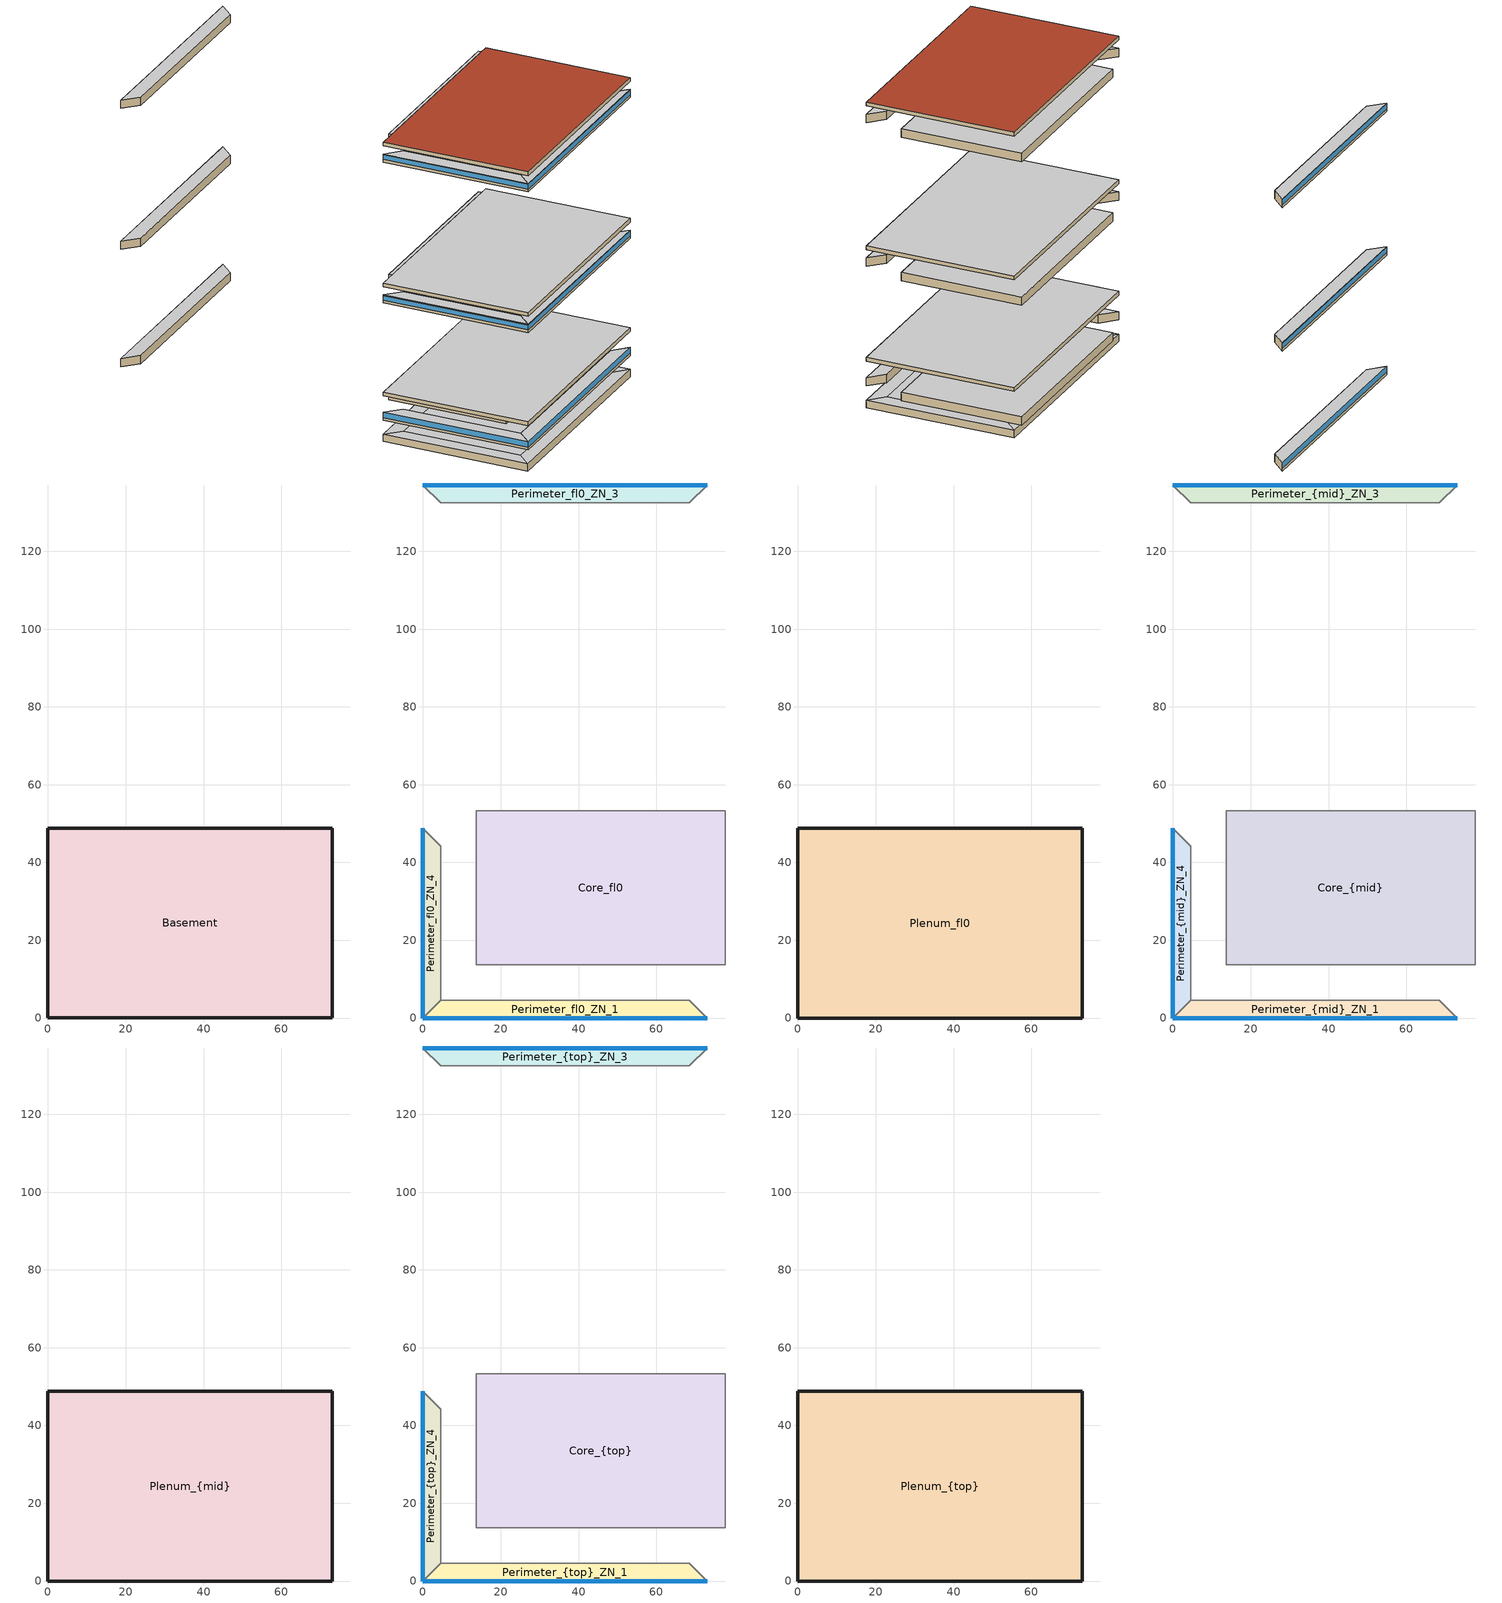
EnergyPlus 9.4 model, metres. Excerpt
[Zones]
Basement
 floor ground (ext-slab): 73.11,48.78 73.11,0.04 0,0.04 0,48.78 z-7.12
 wall ground (Underground Wall Non-res): 73.11,0.04 73.11,48.78 0,48.78 0,0.04 73.11,0.04 z-7.12:-4.68
 ceiling to Perimeter_fl0_ZN_2 (INT-FLOOR-UNDERSIDE): 68.53,4.61 73.11,0.04 73.11,48.78 68.53,44.2 z-4.68
Core_fl0
 floor to Basement (INT-FLOOR-TOPSIDE): 77.68,53.31 77.68,13.72 13.72,13.72 13.72,53.31 z0
 wall to Perimeter_fl0_ZN_2 (int-walls): 77.68,13.72 77.68,53.31 z0:2.74
 wall to Perimeter_fl0_ZN_3 (int-walls): 77.68,53.31 13.72,53.31 z0:2.74
 wall to Perimeter_fl0_ZN_1 (int-walls): 13.72,13.72 77.68,13.72 z0:2.74
 wall to Perimeter_fl0_ZN_4 (int-walls): 13.72,53.31 13.72,13.72 z0:2.74
Perimeter_fl0_ZN_1
 floor to Basement (INT-FLOOR-TOPSIDE): 68.53,4.57 73.11,0 0,0 4.57,4.57 z0
 wall outside (Mass Non-res Ext Wall): 0,0 73.11,0 z0:2.74
 wall to Perimeter_fl0_ZN_2 (int-walls): 73.11,0 68.53,4.57 z0:2.74
 wall to Perimeter_fl0_ZN_4 (int-walls): 4.57,4.57 0,0 z0:2.74
 window (Window Non-res Fixed): 0,0 73.11,0 z0.91:2.74
Perimeter_fl0_ZN_3
 floor to Basement (INT-FLOOR-TOPSIDE): 4.57,132.49 0,137.06 73.11,137.06 68.53,132.49 z0
 wall outside (Mass Non-res Ext Wall): 73.11,137.06 0,137.06 z0:2.74
 wall to Perimeter_fl0_ZN_2 (int-walls): 68.53,132.49 73.11,137.06 z0:2.74
 wall to Perimeter_fl0_ZN_4 (int-walls): 0,137.06 4.57,132.49 z0:2.74
 window (Window Non-res Fixed): 73.11,137.06 0,137.06 z0.91:2.74
Perimeter_fl0_ZN_4
 floor to Basement (INT-FLOOR-TOPSIDE): 4.57,4.57 0,0 0,48.74 4.57,44.16 z0
 wall outside (Mass Non-res Ext Wall): 0,48.74 0,0 z0:2.74
 window (Window Non-res Fixed): 0,48.74 0,0 z0.91:2.74
Plenum_fl0
 floor to Perimeter_fl0_ZN_1 (DropCeiling): 4.57,4.57 68.53,4.57 73.11,0 0,0 z8.23
 floor to Perimeter_fl0_ZN_2 (DropCeiling): 73.11,48.74 73.11,0 68.53,4.57 68.53,44.16 z8.23
 floor to Perimeter_fl0_ZN_3 (DropCeiling): 68.53,44.16 4.57,44.16 0,48.74 73.11,48.74 z8.23
 floor to Perimeter_fl0_ZN_4 (DropCeiling): 4.57,44.16 4.57,4.57 0,0 0,48.74 z8.23
 floor to Core_fl0 (DropCeiling): 68.53,4.57 4.57,4.57 4.57,44.16 68.53,44.16 z8.23
 wall outside (Mass Non-res Ext Wall): 73.11,0 73.11,48.74 0,48.74 0,0 73.11,0 z8.23:9.45
 ceiling adiabatic (INT-FLOOR-UNDERSIDE): 73.11,0 73.11,48.74 0,48.74 0,0 z9.45
Core_{mid}
 floor adiabatic (INT-FLOOR-TOPSIDE): 77.68,53.31 77.68,13.72 13.72,13.72 13.72,53.31 z39.63
 wall to Perimeter_{mid}_ZN_2 (int-walls): 77.68,13.72 77.68,53.31 z39.63:42.38
 wall to Perimeter_{mid}_ZN_3 (int-walls): 77.68,53.31 13.72,53.31 z39.63:42.38
 wall to Perimeter_{mid}_ZN_1 (int-walls): 13.72,13.72 77.68,13.72 z39.63:42.38
 wall to Perimeter_{mid}_ZN_4 (int-walls): 13.72,53.31 13.72,13.72 z39.63:42.38
Perimeter_{mid}_ZN_1
 floor adiabatic (INT-FLOOR-TOPSIDE): 68.53,4.57 73.11,0 0,0 4.57,4.57 z39.63
 wall outside (Mass Non-res Ext Wall): 0,0 73.11,0 z39.63:42.38
 wall to Perimeter_{mid}_ZN_2 (int-walls): 73.11,0 68.53,4.57 z39.63:42.38
 wall to Perimeter_{mid}_ZN_4 (int-walls): 4.57,4.57 0,0 z39.63:42.38
 window (Window Non-res Fixed): 0,0 73.11,0 z40.55:42.13
Perimeter_{mid}_ZN_3
 floor adiabatic (INT-FLOOR-TOPSIDE): 4.57,132.49 0,137.06 73.11,137.06 68.53,132.49 z39.63
 wall outside (Mass Non-res Ext Wall): 73.11,137.06 0,137.06 z39.63:42.38
 wall to Perimeter_{mid}_ZN_2 (int-walls): 68.53,132.49 73.11,137.06 z39.63:42.38
 wall to Perimeter_{mid}_ZN_4 (int-walls): 0,137.06 4.57,132.49 z39.63:42.38
 window (Window Non-res Fixed): 73.11,137.06 0,137.06 z40.55:42.13
Perimeter_{mid}_ZN_4
 floor adiabatic (INT-FLOOR-TOPSIDE): 4.57,4.57 0,0 0,48.74 4.57,44.16 z39.63
 wall outside (Mass Non-res Ext Wall): 0,48.74 0,0 z39.63:42.38
 window (Window Non-res Fixed): 0,48.74 0,0 z40.55:42.13
Plenum_{mid}
 floor to Perimeter_{mid}_ZN_1 (DropCeiling): 73.11,0 0,0 4.57,4.57 68.53,4.57 z45.12
 floor to Perimeter_{mid}_ZN_2 (DropCeiling): 73.11,0 68.53,4.57 68.53,44.16 73.11,48.74 z45.12
 floor to Perimeter_{mid}_ZN_3 (DropCeiling): 0,48.74 73.11,48.74 68.53,44.16 4.57,44.16 z45.12
 floor to Perimeter_{mid}_ZN_4 (DropCeiling): 0,0 0,48.74 4.57,44.16 4.57,4.57 z45.12
 floor to Core_{mid} (DropCeiling): 68.53,4.57 4.57,4.57 4.57,44.16 68.53,44.16 z45.12
 wall outside (Mass Non-res Ext Wall): 73.11,0 73.11,48.74 0,48.74 0,0 73.11,0 z45.12:46.34
 ceiling adiabatic (INT-FLOOR-UNDERSIDE): 73.11,48.74 0,48.74 0,0 73.11,0 z46.34
Core_{top}
 floor adiabatic (INT-FLOOR-TOPSIDE): 77.68,53.31 77.68,13.72 13.72,13.72 13.72,53.31 z87.19
 wall to Perimeter_{top}_ZN_2 (int-walls): 77.68,13.72 77.68,53.31 z87.19:89.93
 wall to Perimeter_{top}_ZN_3 (int-walls): 77.68,53.31 13.72,53.31 z87.19:89.93
 wall to Perimeter_{top}_ZN_1 (int-walls): 13.72,13.72 77.68,13.72 z87.19:89.93
 wall to Perimeter_{top}_ZN_4 (int-walls): 13.72,53.31 13.72,13.72 z87.19:89.93
Perimeter_{top}_ZN_1
 floor adiabatic (INT-FLOOR-TOPSIDE): 68.53,4.57 73.11,0 0,0 4.57,4.57 z87.19
 wall outside (Mass Non-res Ext Wall): 0,0 73.11,0 z87.19:89.93
 wall to Perimeter_{top}_ZN_2 (int-walls): 73.11,0 68.53,4.57 z87.19:89.93
 wall to Perimeter_{top}_ZN_4 (int-walls): 4.57,4.57 0,0 z87.19:89.93
 window (Window Non-res Fixed): 0,0 73.11,0 z88.1:89.69
Perimeter_{top}_ZN_3
 floor adiabatic (INT-FLOOR-TOPSIDE): 4.57,132.49 0,137.06 73.11,137.06 68.53,132.49 z87.19
 wall outside (Mass Non-res Ext Wall): 73.11,137.06 0,137.06 z87.19:89.93
 wall to Perimeter_{top}_ZN_2 (int-walls): 68.53,132.49 73.11,137.06 z87.19:89.93
 wall to Perimeter_{top}_ZN_4 (int-walls): 0,137.06 4.57,132.49 z87.19:89.93
 window (Window Non-res Fixed): 73.11,137.06 0,137.06 z88.1:89.69
Perimeter_{top}_ZN_4
 floor adiabatic (INT-FLOOR-TOPSIDE): 4.57,4.57 0,0 0,48.74 4.57,44.16 z87.19
 wall outside (Mass Non-res Ext Wall): 0,48.74 0,0 z87.19:89.93
 window (Window Non-res Fixed): 0,48.74 0,0 z88.1:89.69
Plenum_{top}
 floor to Perimeter_{top}_ZN_1 (DropCeiling): 73.11,0 0,0 4.57,4.57 68.53,4.57 z92.68
 floor to Perimeter_{top}_ZN_2 (DropCeiling): 73.11,0 68.53,4.57 68.53,44.16 73.11,48.74 z92.68
 floor to Perimeter_{top}_ZN_3 (DropCeiling): 0,48.74 73.11,48.74 68.53,44.16 4.57,44.16 z92.68
 floor to Perimeter_{top}_ZN_4 (DropCeiling): 0,0 0,48.74 4.57,44.16 4.57,4.57 z92.68
 floor to Core_{top} (DropCeiling): 4.57,44.16 68.53,44.16 68.53,4.57 4.57,4.57 z92.68
 wall outside (Mass Non-res Ext Wall): 73.11,0 73.11,48.74 0,48.74 0,0 73.11,0 z92.68:93.9
 roof outside (IEAD Non-res Roof): 73.11,0 73.11,48.74 0,48.74 0,0 z93.9
[Building]
Ref Bldg Large Office New2004_v1.3_5.0: 0, City, 0.04, 0.2, FullInteriorAndExterior, 25, 6
[Site:GroundTemperature:BuildingSurface]
19.527, 19.502, 19.536, 19.598, 20.002, 21.64, 22.225, 22.375, 21.449, 20.121, 19.802, 19.633
[Site:Location]
USA IL-CHICAGO-OHARE: 41.77, -87.75, -6, 190
[Site:WaterMainsTemperature]
Correlation: , 9.69, 28.1
[Construction]
DropCeiling: Std AC02
IEAD Non-res Roof: Roof Membrane, IEAD NonRes Roof Insulation, Metal Decking
INT-FLOOR-TOPSIDE: MAT-CC05 4 HW CONCRETE, CP02 CARPET PAD
INT-FLOOR-UNDERSIDE: CP02 CARPET PAD, MAT-CC05 4 HW CONCRETE
InteriorFurnishings: Std Wood 6inch
Mass Non-res Ext Wall: 1IN Stucco, 8IN Concrete HW, Mass NonRes Wall Insulation, 1/2IN Gypsum
Underground Wall Non-res: 8IN Concrete HW, UGWall NonRes Insulation
Window Non-res Fixed: NonRes Fixed Assembly Window
ext-slab: HW CONCRETE, CP02 CARPET PAD
int-walls: 1/2IN Gypsum, 1/2IN Gypsum
[Material]
1/2IN Gypsum: Smooth, 0.0127, 0.16, 784.9, 830, 0.9, 0.92, 0.92
1IN Stucco: Smooth, 0.0253, 0.6918, 1858, 837, 0.9, 0.92, 0.92
8IN CONCRETE HW: Rough, 0.2032, 1.311, 2240, 836.8, 0.9, 0.7, 0.7
HW CONCRETE; MAT-CC05 4 HW CONCRETE: Rough, 0.1016, 1.311, 2240, 836.8, 0.9, 0.7, 0.7
IEAD NonRes Roof Insulation: MediumRough, 0.127339, 0.049, 265, 836.8, 0.9, 0.7, 0.7
Mass NonRes Wall Insulation: MediumRough, 0.0495495, 0.049, 265, 836.8, 0.9, 0.7, 0.7
Metal Decking: MediumSmooth, 0.0015, 45.006, 7680, 418.4, 0.9, 0.7, 0.3
Roof Membrane: VeryRough, 0.0095, 0.16, 1121.29, 1460, 0.9, 0.7, 0.7
Std AC02: MediumSmooth, 0.0127, 0.057, 288, 1339, 0.9, 0.7, 0.2
Std Wood 6inch: MediumSmooth, 0.15, 0.12, 540, 1210, 0.9, 0.7, 0.7
UGWall NonRes Insulation: MediumRough, 0.0001, 0.049, 265, 836.8, 0.9, 0.7, 0.7
[Material:NoMass]
CP02 CARPET PAD: VeryRough, 0.2165, 0.9, 0.7, 0.8
[WindowMaterial:SimpleGlazingSystem]
NonRes Fixed Assembly Window: 3.23646, 0.39
[ElectricEquipment]
Basement_PlugMisc_Equip: Basement, BLDG_EQUIP_SCH, Watts/Area, , 10.76, , 0, 0.5, 0, General
Core_fl0_PlugMisc_Equip: Core_fl0, BLDG_EQUIP_SCH, Watts/Area, , 10.76, , 0, 0.5, 0, General
Core_{mid}_PlugMisc_Equip: Core_{mid}, BLDG_EQUIP_SCH, Watts/Area, , 10.76, , 0, 0.5, 0, General
Core_{top}_PlugMisc_Equip: Core_{top}, BLDG_EQUIP_SCH, Watts/Area, , 10.76, , 0, 0.5, 0, General
Perimeter_fl0_ZN_1_PlugMisc_Equip: Perimeter_fl0_ZN_1, BLDG_EQUIP_SCH, Watts/Area, , 10.76, , 0, 0.5, 0, General
Perimeter_fl0_ZN_2_PlugMisc_Equip: Perimeter_fl0_ZN_2, BLDG_EQUIP_SCH, Watts/Area, , 10.76, , 0, 0.5, 0, General
Perimeter_fl0_ZN_3_PlugMisc_Equip: Perimeter_fl0_ZN_3, BLDG_EQUIP_SCH, Watts/Area, , 10.76, , 0, 0.5, 0, General
Perimeter_fl0_ZN_4_PlugMisc_Equip: Perimeter_fl0_ZN_4, BLDG_EQUIP_SCH, Watts/Area, , 10.76, , 0, 0.5, 0, General
Perimeter_{mid}_ZN_1_PlugMisc_Equip: Perimeter_{mid}_ZN_1, BLDG_EQUIP_SCH, Watts/Area, , 10.76, , 0, 0.5, 0, General
Perimeter_{mid}_ZN_2_PlugMisc_Equip: Perimeter_{mid}_ZN_2, BLDG_EQUIP_SCH, Watts/Area, , 10.76, , 0, 0.5, 0, General
Perimeter_{mid}_ZN_3_PlugMisc_Equip: Perimeter_{mid}_ZN_3, BLDG_EQUIP_SCH, Watts/Area, , 10.76, , 0, 0.5, 0, General
Perimeter_{mid}_ZN_4_PlugMisc_Equip: Perimeter_{mid}_ZN_4, BLDG_EQUIP_SCH, Watts/Area, , 10.76, , 0, 0.5, 0, General
Perimeter_{top}_ZN_1_PlugMisc_Equip: Perimeter_{top}_ZN_1, BLDG_EQUIP_SCH, Watts/Area, , 10.76, , 0, 0.5, 0, General
Perimeter_{top}_ZN_2_PlugMisc_Equip: Perimeter_{top}_ZN_2, BLDG_EQUIP_SCH, Watts/Area, , 10.76, , 0, 0.5, 0, General
Perimeter_{top}_ZN_3_PlugMisc_Equip: Perimeter_{top}_ZN_3, BLDG_EQUIP_SCH, Watts/Area, , 10.76, , 0, 0.5, 0, General
Perimeter_{top}_ZN_4_PlugMisc_Equip: Perimeter_{top}_ZN_4, BLDG_EQUIP_SCH, Watts/Area, , 10.76, , 0, 0.5, 0, General
[Exterior:FuelEquipment]
Elevators: Electricity, BLDG_ELEVATORS, 244400, Elevators
[Exterior:Lights]
Exterior Facade Lighting: ALWAYS_ON, 51260, AstronomicalClock, Exterior Facade Lighting
[InternalMass]
Basement Internal Mass: InteriorFurnishings, Basement, 7126
Core_fl0 Internal Mass: InteriorFurnishings, Core_fl0, 5065
Core_{mid} Internal Mass: InteriorFurnishings, Core_{mid}, 5065
Core_{top} Internal Mass: InteriorFurnishings, Core_{top}, 5065
Perimeter_fl0_ZN_1 Internal Mass: InteriorFurnishings, Perimeter_fl0_ZN_1, 626.8
Perimeter_fl0_ZN_2 Internal Mass: InteriorFurnishings, Perimeter_fl0_ZN_2, 404
Perimeter_fl0_ZN_3 Internal Mass: InteriorFurnishings, Perimeter_fl0_ZN_3, 626.8
Perimeter_fl0_ZN_4 Internal Mass: InteriorFurnishings, Perimeter_fl0_ZN_4, 404
Perimeter_{mid}_ZN_1 Internal Mass: InteriorFurnishings, Perimeter_{mid}_ZN_1, 626.8
Perimeter_{mid}_ZN_2 Internal Mass: InteriorFurnishings, Perimeter_{mid}_ZN_2, 404
Perimeter_{mid}_ZN_3 Internal Mass: InteriorFurnishings, Perimeter_{mid}_ZN_3, 626.8
Perimeter_{mid}_ZN_4 Internal Mass: InteriorFurnishings, Perimeter_{mid}_ZN_4, 404
Perimeter_{top}_ZN_1 Internal Mass: InteriorFurnishings, Perimeter_{top}_ZN_1, 626.8
Perimeter_{top}_ZN_2 Internal Mass: InteriorFurnishings, Perimeter_{top}_ZN_2, 404
Perimeter_{top}_ZN_3 Internal Mass: InteriorFurnishings, Perimeter_{top}_ZN_3, 626.8
Perimeter_{top}_ZN_4 Internal Mass: InteriorFurnishings, Perimeter_{top}_ZN_4, 404
[Lights]
Basement_Lights: Basement, BLDG_LIGHT_SCH, Watts/Area, , 10.76, , 0, 0.7, 0.2, 1, General, No
Core_fl0_Lights: Core_fl0, BLDG_LIGHT_SCH, Watts/Area, , 10.76, , 0, 0.7, 0.2, 1, General, No
Core_{mid}_Lights: Core_{mid}, BLDG_LIGHT_SCH, Watts/Area, , 10.76, , 0, 0.7, 0.2, 1, General, No
Core_{top}_Lights: Core_{top}, BLDG_LIGHT_SCH, Watts/Area, , 10.76, , 0, 0.7, 0.2, 1, General, No
Perimeter_fl0_ZN_1_Lights: Perimeter_fl0_ZN_1, BLDG_LIGHT_SCH, Watts/Area, , 10.76, , 0, 0.7, 0.2, 1, General, No
Perimeter_fl0_ZN_2_Lights: Perimeter_fl0_ZN_2, BLDG_LIGHT_SCH, Watts/Area, , 10.76, , 0, 0.7, 0.2, 1, General, No
Perimeter_fl0_ZN_3_Lights: Perimeter_fl0_ZN_3, BLDG_LIGHT_SCH, Watts/Area, , 10.76, , 0, 0.7, 0.2, 1, General, No
Perimeter_fl0_ZN_4_Lights: Perimeter_fl0_ZN_4, BLDG_LIGHT_SCH, Watts/Area, , 10.76, , 0, 0.7, 0.2, 1, General, No
Perimeter_{mid}_ZN_1_Lights: Perimeter_{mid}_ZN_1, BLDG_LIGHT_SCH, Watts/Area, , 10.76, , 0, 0.7, 0.2, 1, General, No
Perimeter_{mid}_ZN_2_Lights: Perimeter_{mid}_ZN_2, BLDG_LIGHT_SCH, Watts/Area, , 10.76, , 0, 0.7, 0.2, 1, General, No
Perimeter_{mid}_ZN_3_Lights: Perimeter_{mid}_ZN_3, BLDG_LIGHT_SCH, Watts/Area, , 10.76, , 0, 0.7, 0.2, 1, General, No
Perimeter_{mid}_ZN_4_Lights: Perimeter_{mid}_ZN_4, BLDG_LIGHT_SCH, Watts/Area, , 10.76, , 0, 0.7, 0.2, 1, General, No
Perimeter_{top}_ZN_1_Lights: Perimeter_{top}_ZN_1, BLDG_LIGHT_SCH, Watts/Area, , 10.76, , 0, 0.7, 0.2, 1, General, No
Perimeter_{top}_ZN_2_Lights: Perimeter_{top}_ZN_2, BLDG_LIGHT_SCH, Watts/Area, , 10.76, , 0, 0.7, 0.2, 1, General, No
Perimeter_{top}_ZN_3_Lights: Perimeter_{top}_ZN_3, BLDG_LIGHT_SCH, Watts/Area, , 10.76, , 0, 0.7, 0.2, 1, General, No
Perimeter_{top}_ZN_4_Lights: Perimeter_{top}_ZN_4, BLDG_LIGHT_SCH, Watts/Area, , 10.76, , 0, 0.7, 0.2, 1, General, No
[OtherEquipment]
Spawn-Zone-Core_{mid}-RadiantGains: None, Core_{mid}, Spawn-RadiantGains-Schedule, EquipmentLevel, 0, 0, 0, 0, 1, 0
Spawn-Zone-Perimeter_{mid}_ZN_1-RadiantGains: None, Perimeter_{mid}_ZN_1, Spawn-RadiantGains-Schedule, EquipmentLevel, 0, 0, 0, 0, 1, 0
Spawn-Zone-Perimeter_{mid}_ZN_2-RadiantGains: None, Perimeter_{mid}_ZN_2, Spawn-RadiantGains-Schedule, EquipmentLevel, 0, 0, 0, 0, 1, 0
Spawn-Zone-Perimeter_{mid}_ZN_3-RadiantGains: None, Perimeter_{mid}_ZN_3, Spawn-RadiantGains-Schedule, EquipmentLevel, 0, 0, 0, 0, 1, 0
Spawn-Zone-Perimeter_{mid}_ZN_4-RadiantGains: None, Perimeter_{mid}_ZN_4, Spawn-RadiantGains-Schedule, EquipmentLevel, 0, 0, 0, 0, 1, 0
Spawn-Zone-Plenum_{mid}-RadiantGains: None, Plenum_{mid}, Spawn-RadiantGains-Schedule, EquipmentLevel, 0, 0, 0, 0, 1, 0
[People]
Basement People: Basement, BLDG_OCC_SCH, Area/Person, , , 37.16, 0.3, Autocalculate, ACTIVITY_SCH, , No, ZoneAveraged, , WORK_EFF_SCH, ClothingInsulationSchedule, , CLOTHING_SCH, AIR_VELO_SCH, Fanger
Core_fl0 People: Core_fl0, BLDG_OCC_SCH, Area/Person, , , 18.58, 0.3, Autocalculate, ACTIVITY_SCH, , No, ZoneAveraged, , WORK_EFF_SCH, ClothingInsulationSchedule, , CLOTHING_SCH, AIR_VELO_SCH, Fanger
Core_{mid} People: Core_{mid}, BLDG_OCC_SCH, Area/Person, , , 18.58, 0.3, Autocalculate, ACTIVITY_SCH, , No, ZoneAveraged, , WORK_EFF_SCH, ClothingInsulationSchedule, , CLOTHING_SCH, AIR_VELO_SCH, Fanger
Core_{top} People: Core_{top}, BLDG_OCC_SCH, Area/Person, , , 18.58, 0.3, Autocalculate, ACTIVITY_SCH, , No, ZoneAveraged, , WORK_EFF_SCH, ClothingInsulationSchedule, , CLOTHING_SCH, AIR_VELO_SCH, Fanger
Perimeter_fl0_ZN_1 People: Perimeter_fl0_ZN_1, BLDG_OCC_SCH, Area/Person, , , 18.58, 0.3, Autocalculate, ACTIVITY_SCH, , No, ZoneAveraged, , WORK_EFF_SCH, ClothingInsulationSchedule, , CLOTHING_SCH, AIR_VELO_SCH, Fanger
Perimeter_fl0_ZN_2 People: Perimeter_fl0_ZN_2, BLDG_OCC_SCH, Area/Person, , , 18.58, 0.3, Autocalculate, ACTIVITY_SCH, , No, ZoneAveraged, , WORK_EFF_SCH, ClothingInsulationSchedule, , CLOTHING_SCH, AIR_VELO_SCH, Fanger
Perimeter_fl0_ZN_3 People: Perimeter_fl0_ZN_3, BLDG_OCC_SCH, Area/Person, , , 18.58, 0.3, Autocalculate, ACTIVITY_SCH, , No, ZoneAveraged, , WORK_EFF_SCH, ClothingInsulationSchedule, , CLOTHING_SCH, AIR_VELO_SCH, Fanger
Perimeter_fl0_ZN_4 People: Perimeter_fl0_ZN_4, BLDG_OCC_SCH, Area/Person, , , 18.58, 0.3, Autocalculate, ACTIVITY_SCH, , No, ZoneAveraged, , WORK_EFF_SCH, ClothingInsulationSchedule, , CLOTHING_SCH, AIR_VELO_SCH, Fanger
Perimeter_{mid}_ZN_1 People: Perimeter_{mid}_ZN_1, BLDG_OCC_SCH, Area/Person, , , 18.58, 0.3, Autocalculate, ACTIVITY_SCH, , No, ZoneAveraged, , WORK_EFF_SCH, ClothingInsulationSchedule, , CLOTHING_SCH, AIR_VELO_SCH, Fanger
Perimeter_{mid}_ZN_2 People: Perimeter_{mid}_ZN_2, BLDG_OCC_SCH, Area/Person, , , 18.58, 0.3, Autocalculate, ACTIVITY_SCH, , No, ZoneAveraged, , WORK_EFF_SCH, ClothingInsulationSchedule, , CLOTHING_SCH, AIR_VELO_SCH, Fanger
Perimeter_{mid}_ZN_3 People: Perimeter_{mid}_ZN_3, BLDG_OCC_SCH, Area/Person, , , 18.58, 0.3, Autocalculate, ACTIVITY_SCH, , No, ZoneAveraged, , WORK_EFF_SCH, ClothingInsulationSchedule, , CLOTHING_SCH, AIR_VELO_SCH, Fanger
Perimeter_{mid}_ZN_4 People: Perimeter_{mid}_ZN_4, BLDG_OCC_SCH, Area/Person, , , 18.58, 0.3, Autocalculate, ACTIVITY_SCH, , No, ZoneAveraged, , WORK_EFF_SCH, ClothingInsulationSchedule, , CLOTHING_SCH, AIR_VELO_SCH, Fanger
Perimeter_{top}_ZN_1 People: Perimeter_{top}_ZN_1, BLDG_OCC_SCH, Area/Person, , , 18.58, 0.3, Autocalculate, ACTIVITY_SCH, , No, ZoneAveraged, , WORK_EFF_SCH, ClothingInsulationSchedule, , CLOTHING_SCH, AIR_VELO_SCH, Fanger
Perimeter_{top}_ZN_2 People: Perimeter_{top}_ZN_2, BLDG_OCC_SCH, Area/Person, , , 18.58, 0.3, Autocalculate, ACTIVITY_SCH, , No, ZoneAveraged, , WORK_EFF_SCH, ClothingInsulationSchedule, , CLOTHING_SCH, AIR_VELO_SCH, Fanger
Perimeter_{top}_ZN_3 People: Perimeter_{top}_ZN_3, BLDG_OCC_SCH, Area/Person, , , 18.58, 0.3, Autocalculate, ACTIVITY_SCH, , No, ZoneAveraged, , WORK_EFF_SCH, ClothingInsulationSchedule, , CLOTHING_SCH, AIR_VELO_SCH, Fanger
Perimeter_{top}_ZN_4 People: Perimeter_{top}_ZN_4, BLDG_OCC_SCH, Area/Person, , , 18.58, 0.3, Autocalculate, ACTIVITY_SCH, , No, ZoneAveraged, , WORK_EFF_SCH, ClothingInsulationSchedule, , CLOTHING_SCH, AIR_VELO_SCH, Fanger
[UtilityCost:Charge:Block]
AnnualDemandBaseCharge: PSI_LLF_LowLoadFactorService, totalEnergy, Annual, EnergyCharges, , TotalDemand, 190, 0, 110, 0.051773, remaining, 0.046965
AnnualEnergyCharge: PSI_CS_CommercialElectricService, totalEnergy, Annual, EnergyCharges, , , 300, 0.082409, 700, 0.072873, 1500, 0.061696, remaining, 0.041179
AnnualEnergyCharge: PSI_LLF_LowLoadFactorService, totalEnergy, Annual, EnergyCharges, , , 300, 0.108222, 700, 0.087021, 1500, 0.07842, remaining, 0.05832
[UtilityCost:Charge:Simple]
CleanCoalRiderEnergyCharge: PSI_CS_CommercialElectricService, totalEnergy, Annual, EnergyCharges, 0.000807
CleanCoalRiderEnergyCharge: PSI_LLF_LowLoadFactorService, totalEnergy, Annual, EnergyCharges, 0.000833
DSMRiderAdjustEnergyCharge: PSI_CS_CommercialElectricService, totalEnergy, Annual, EnergyCharges, 0.000021
DSMRiderAdjustEnergyCharge: PSI_LLF_LowLoadFactorService, totalEnergy, Annual, EnergyCharges, -0.00037
FuelCostAdjustEnergyCharge: PSI_CS_CommercialElectricService, totalEnergy, Annual, EnergyCharges, 0.002028
FuelCostAdjustEnergyCharge: PSI_LLF_LowLoadFactorService, totalEnergy, Annual, EnergyCharges, 0.002028
MidwestISOAdjustEnergyCharge: PSI_CS_CommercialElectricService, totalEnergy, Annual, EnergyCharges, -0.000203
MidwestISOAdjustEnergyCharge: PSI_LLF_LowLoadFactorService, totalEnergy, Annual, EnergyCharges, -0.000216
MonthlyRateGasCharge: IN_EIAMonthlyRateGas, totalEnergy, Annual, EnergyCharges, IN_MonthlyGasRates
PurchPowerTrackerAdjustEnergyCharge: PSI_CS_CommercialElectricService, totalEnergy, Annual, EnergyCharges, 0.000034
PurchPowerTrackerAdjustEnergyCharge: PSI_LLF_LowLoadFactorService, totalEnergy, Annual, EnergyCharges, -3.1e-05
QualPollutionControlAdjustEnergyCharge: PSI_CS_CommercialElectricService, totalEnergy, Annual, EnergyCharges, 0.000536
QualPollutionControlAdjustEnergyCharge: PSI_LLF_LowLoadFactorService, totalEnergy, Annual, EnergyCharges, 0.000536
SoxNoxRiderAdjustEnergyCharge: PSI_CS_CommercialElectricService, totalEnergy, Annual, EnergyCharges, 0.001127
SoxNoxRiderAdjustEnergyCharge: PSI_LLF_LowLoadFactorService, totalEnergy, Annual, EnergyCharges, 0.001127
TaxofEightPercent: IN_EIAMonthlyRateGas, SubTotal, Annual, Taxes, 0.08
TaxofeightPercent: PSI_CS_CommercialElectricService, SubTotal, Annual, Taxes, 0.08
TaxofeightPercent: PSI_LLF_LowLoadFactorService, SubTotal, Annual, Taxes, 0.08
[UtilityCost:Qualify]
MaxDemand75kw: PSI_CS_CommercialElectricService, TotalDemand, Maximum, 75, Annual, Count, 1
MinDemand75kw: PSI_LLF_LowLoadFactorService, TotalDemand, Minimum, 75, Annual, Count, 12
[UtilityCost:Tariff]
IN_EIAMonthlyRateGas: NaturalGas:Facility, MCF, , , , , , , 0, , , , Comm Gas
PSI_CS_CommercialElectricService: Electricity:Facility, kWh, , , , , , , 9.4, , , , Comm Elect
PSI_LLF_LowLoadFactorService: Electricity:Facility, kWh, , , , , , HalfHour, 15, , , , Comm Elect
[UtilityCost:Variable]
IN_MonthlyGasRates: IN_EIAMonthlyRateGas, Currency, 8.22, 7.51, 8.97, 9.01, 9.16, 10.44, 10.32, 10.13, 9.2, 8.18, 7.83, 7.63
[Zone]
Basement: 0, 0, 0.04, -2.239, 1, 1, , , Autocalculate, , , Yes
Core_fl0: 0, 4.573, 4.573, 0, 1, 1, , , Autocalculate, , , Yes
Core_{mid}: 0, 4.573, 4.573, {midZ}, 1, 1, , , Autocalculate, , , Yes
Core_{top}: 0, 4.573, 4.573, {topZ}, 1, 1, , , Autocalculate, , , Yes
Perimeter_fl0_ZN_1; Perimeter_fl0_ZN_4: 0, 0, 0, 0, 1, 1, , , Autocalculate, , , Yes
Perimeter_fl0_ZN_2: 0, 68.53, 0, 0, 1, 1, , , Autocalculate, , , Yes
Perimeter_fl0_ZN_3: 0, 0, 44.16, 0, 1, 1, , , Autocalculate, , , Yes
Perimeter_{mid}_ZN_1; Perimeter_{mid}_ZN_4: 0, 0, 0, {midZ}, 1, 1, , , Autocalculate, , , Yes
Perimeter_{mid}_ZN_2: 0, 68.53, 0, {midZ}, 1, 1, , , Autocalculate, , , Yes
Perimeter_{mid}_ZN_3: 0, 0, 44.16, {midZ}, 1, 1, , , Autocalculate, , , Yes
Perimeter_{top}_ZN_1; Perimeter_{top}_ZN_4: 0, 0, 0, {topZ}, 1, 1, , , Autocalculate, , , Yes
Perimeter_{top}_ZN_2: 0, 68.53, 0, {topZ}, 1, 1, , , Autocalculate, , , Yes
Perimeter_{top}_ZN_3: 0, 0, 44.16, {topZ}, 1, 1, , , Autocalculate, , , Yes
Plenum_fl0: 0, 0, 0, 2.744, 1, 1, , , Autocalculate, , , No
Plenum_{mid}: 0, 0, 0, {midZP}, 1, 1, , , Autocalculate, , , No
Plenum_{top}: 0, 0, 0, {topZP}, 1, 1, , , Autocalculate, , , No
[Schedule:Compact]
ACTIVITY_SCH: Any Number, Through: 12/31, For: AllDays, Until: 24:00, 120
AIR_VELO_SCH: Any Number, Through: 12/31, For: AllDays, Until: 24:00, 0.2
ALWAYS_ON: On/Off, Through: 12/31, For: AllDays, Until: 24:00, 1
BLDG_ELEVATORS: Fraction, Through: 12/31, For: AllDays, Until: 04:00, 0.05, Until: 05:00, 0.1, Until: 06:00, 0.2, Until: 07:00, 0.4, Until: 09:00, 0.5, Until: 10:00, 0.35, Until: 16:00, 0.15, Until: 17:00, 0.35, Until: 19:00, 0.5, Until: 21:00, 0.4, Until: 22:00, 0.3, Until: 23:00, 0.2, Until: 24:00, 0.1
BLDG_EQUIP_SCH: Fraction, Through: 12/31, For: Weekdays, Until: 08:00, 0.4, Until: 12:00, 0.9, Until: 13:00, 0.8, Until: 17:00, 0.9, Until: 18:00, 0.8, Until: 20:00, 0.6, Until: 22:00, 0.5, Until: 24:00, 0.4, For: Saturday, Until: 06:00, 0.3, Until: 08:00, 0.4, Until: 14:00, 0.5, Until: 17:00, 0.35, Until: 24:00, 0.3, For: SummerDesignDay, Until: 24:00, 1, For: WinterDesignDay, Until: 24:00, 0, For: AllOtherDays, Until: 24:00, 0.3
BLDG_LIGHT_SCH: Fraction, Through: 12/31, For: Weekdays, Until: 05:00, 0.05, Until: 07:00, 0.1, Until: 08:00, 0.3, Until: 17:00, 0.9, Until: 18:00, 0.7, Until: 20:00, 0.5, Until: 22:00, 0.3, Until: 23:00, 0.1, Until: 24:00, 0.05, For: Saturday, Until: 06:00, 0.05, Until: 08:00, 0.1, Until: 14:00, 0.5, Until: 17:00, 0.15, Until: 24:00, 0.05, For: SummerDesignDay, Until: 24:00, 1, For: WinterDesignDay, Until: 24:00, 0, For: AllOtherDays, Until: 24:00, 0.05
BLDG_OCC_SCH: Fraction, Through: 12/31, For: SummerDesignDay, Until: 06:00, 0, Until: 22:00, 1, Until: 24:00, 0.05, For: Weekdays, Until: 06:00, 0, Until: 07:00, 0.1, Until: 08:00, 0.2, Until: 12:00, 0.95, Until: 13:00, 0.5, Until: 17:00, 0.95, Until: 18:00, 0.7, Until: 20:00, 0.4, Until: 22:00, 0.1, Until: 24:00, 0.05, For: Saturday, Until: 06:00, 0, Until: 08:00, 0.1, Until: 14:00, 0.5, Until: 17:00, 0.1, Until: 24:00, 0, For: AllOtherDays, Until: 24:00, 0
CLOTHING_SCH: Any Number, Through: 04/30, For: AllDays, Until: 24:00, 1, Through: 09/30, For: AllDays, Until: 24:00, 0.5, Through: 12/31, For: AllDays, Until: 24:00, 1
WORK_EFF_SCH: Fraction, Through: 12/31, For: AllDays, Until: 24:00, 0
[Schedule:Constant]
Spawn-RadiantGains-Schedule: 1
